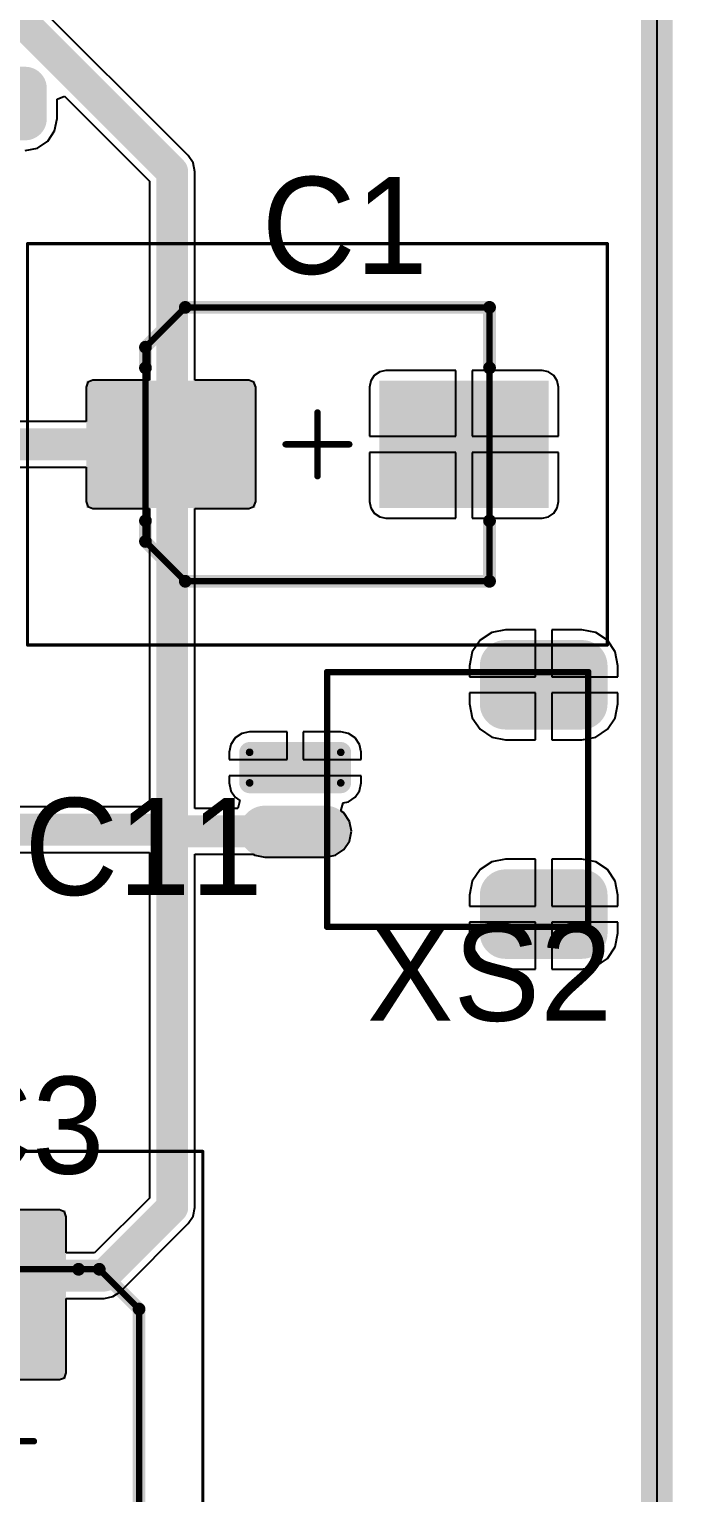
# Model space of a CAD drawing. Header units: millimetres. Extents: x 33 to 142, y 42 to 97.
# Drawn here: x 132.23 to 142.32, y 55.49 to 78.47 of the extents above; entities that cross this region are included whole.
import ezdxf

# ---------------------------------------------------------------- set-up
doc = ezdxf.new("R2010")
doc.units = ezdxf.units.MM
for name, color, linetype in [('BottomLayer', 5, 'Continuous'), ('BottomOverlay', 54, 'Continuous'), ('Mechanical13', 56, 'Continuous'), ('Mechanical15', 56, 'Continuous'), ('TopLayer', 1, 'Continuous'), ('TopOverlay', 2, 'Continuous'), ('TopPaste', 8, 'Continuous'), ('TopSolder', 216, 'Continuous')]:
    doc.layers.add(name, color=color, linetype=linetype)

# ---------------------------------------------------------------- blocks, each defined once
blk = doc.blocks.new('_________________________21__47')
at = {"layer": 'Mechanical15'}
for points, const_width in [([(-1.2, 1.95), (-1.2, -1.95)], 0.05), ([(1.2, 1.95), (-1.2, 1.95)], 0.05), ([(1.2, 1.95), (1.2, -1.95)], 0.05), ([(0, 0.5), (0, -0.5)], 0.1), ([(0.5, 0), (-0.5, 0)], 0.1), ([(1.2, -1.95), (-1.2, -1.95)], 0.05)]:
    blk.add_lwpolyline(points, dxfattribs=dict(at, const_width=const_width))
for points, const_width in [([(-1.213, 1.95, 1), (-1.188, 1.95, 1)], 0.025), ([(-1.213, 1.95, 1), (-1.188, 1.95, 1)], 0.025), ([(1.188, 1.95, 1), (1.212, 1.95, 1)], 0.025), ([(1.188, 1.95, 1), (1.212, 1.95, 1)], 0.025), ([(-0.025, 0.5, 1), (0.025, 0.5, 1)], 0.05), ([(-0.525, 0, 1), (-0.475, 0, 1)], 0.05), ([(0.475, 0, 1), (0.525, 0, 1)], 0.05), ([(-0.025, -0.5, 1), (0.025, -0.5, 1)], 0.05), ([(-1.213, -1.95, 1), (-1.188, -1.95, 1)], 0.025), ([(-1.213, -1.95, 1), (-1.188, -1.95, 1)], 0.025), ([(1.188, -1.95, 1), (1.212, -1.95, 1)], 0.025), ([(1.188, -1.95, 1), (1.212, -1.95, 1)], 0.025)]:
    blk.add_lwpolyline(points, format="xyb", close=True, dxfattribs=dict(at, const_width=const_width))
at = {"layer": 'TopLayer', "const_width": 0.238}
for points in [[(2.219, 1.188, 1), (2.456, 1.188, 1)], [(3.244, 1.188, 1), (3.481, 1.188, 1)], [(2.219, 0.713, 1), (2.456, 0.713, 1)], [(3.244, 0.713, 1), (3.481, 0.713, 1)], [(-3.381, 0.238, 1), (-3.144, 0.238, 1)], [(-2.356, 0.238, 1), (-2.119, 0.238, 1)], [(-2.356, -0.238, 1), (-2.119, -0.238, 1)], [(-3.381, -0.238, 1), (-3.144, -0.238, 1)], [(2.219, -0.613, 1), (2.456, -0.613, 1)], [(3.244, -0.613, 1), (3.481, -0.613, 1)], [(2.219, -1.088, 1), (2.456, -1.088, 1)], [(3.244, -1.088, 1), (3.481, -1.088, 1)]]:
    blk.add_lwpolyline(points, format="xyb", close=True, dxfattribs=at)
at = {"layer": 'TopLayer'}
for points in [[(3.362, 0.475), (3.362, 1.425), (2.338, 0.475), (2.338, 1.425)], [(3.6, 0.713), (3.6, 1.188), (2.1, 0.713), (2.1, 1.188)], [(-2.238, -0.475), (-2.238, 0.475), (-3.262, -0.475), (-3.262, 0.475)], [(-2, -0.238), (-2, 0.238), (-3.5, -0.238), (-3.5, 0.238)], [(3.362, -1.325), (3.362, -0.375), (2.338, -1.325), (2.338, -0.375)], [(3.6, -1.088), (3.6, -0.613), (2.1, -1.088), (2.1, -0.613)]]:
    blk.add_solid(points, dxfattribs=at)
at = {"layer": 'TopOverlay', "const_width": 0.2}
for points in [[(-1.65, 1.8), (-1.65, -1.8)], [(1.7, 1.8), (-1.65, 1.8)], [(1.7, 1.75), (1.7, -1.8)], [(1.7, -1.8), (-1.65, -1.8)]]:
    blk.add_lwpolyline(points, dxfattribs=at)
at = {"layer": 'TopOverlay'}
for points, const_width in [([(-1.7, 1.8, 1), (-1.6, 1.8, 1)], 0.1), ([(-1.7, 1.8, 1), (-1.6, 1.8, 1)], 0.1), ([(1.65, 1.8, 1), (1.75, 1.8, 1)], 0.1), ([(1.65, 1.75, 1), (1.75, 1.75, 1)], 0.1), ([(-1.025, 1.25, 1), (-1.275, 1.25, 1)], 0.25), ([(-1.338, 1.25, 1), (-1.213, 1.25, 1)], 0.125), ([(-1.088, 1.25, 1), (-0.962, 1.25, 1)], 0.125), ([(0.73, 0, 1), (-0.73, 0, 1)], 0.25), ([(-0.793, 0, 1), (-0.668, 0, 1)], 0.125), ([(0.668, 0, 1), (0.793, 0, 1)], 0.125), ([(-1.7, -1.8, 1), (-1.6, -1.8, 1)], 0.1), ([(-1.7, -1.8, 1), (-1.6, -1.8, 1)], 0.1), ([(1.65, -1.8, 1), (1.75, -1.8, 1)], 0.1), ([(1.65, -1.8, 1), (1.75, -1.8, 1)], 0.1)]:
    blk.add_lwpolyline(points, format="xyb", close=True, dxfattribs=dict(at, const_width=const_width))
at = {"layer": 'TopPaste', "const_width": 0.238}
for points in [[(2.219, 1.188, 1), (2.456, 1.188, 1)], [(3.244, 1.188, 1), (3.481, 1.188, 1)], [(2.219, 0.713, 1), (2.456, 0.713, 1)], [(3.244, 0.713, 1), (3.481, 0.713, 1)], [(-3.381, 0.238, 1), (-3.144, 0.238, 1)], [(-2.356, 0.238, 1), (-2.119, 0.238, 1)], [(-2.356, -0.238, 1), (-2.119, -0.238, 1)], [(-3.381, -0.238, 1), (-3.144, -0.238, 1)], [(2.219, -0.613, 1), (2.456, -0.613, 1)], [(3.244, -0.613, 1), (3.481, -0.613, 1)], [(2.219, -1.088, 1), (2.456, -1.088, 1)], [(3.244, -1.088, 1), (3.481, -1.088, 1)]]:
    blk.add_lwpolyline(points, format="xyb", close=True, dxfattribs=at)
at = {"layer": 'TopPaste'}
for points in [[(3.362, 0.475), (3.362, 1.425), (2.338, 0.475), (2.338, 1.425)], [(3.6, 0.713), (3.6, 1.188), (2.1, 0.713), (2.1, 1.188)], [(-2.238, -0.475), (-2.238, 0.475), (-3.262, -0.475), (-3.262, 0.475)], [(-2, -0.238), (-2, 0.238), (-3.5, -0.238), (-3.5, 0.238)], [(3.362, -1.325), (3.362, -0.375), (2.338, -1.325), (2.338, -0.375)], [(3.6, -1.088), (3.6, -0.613), (2.1, -1.088), (2.1, -0.613)]]:
    blk.add_solid(points, dxfattribs=at)
at = {"layer": 'TopSolder', "const_width": 0.339}
for points in [[(2.168, 1.188, 1), (2.507, 1.188, 1)], [(3.193, 1.188, 1), (3.532, 1.188, 1)], [(2.168, 0.713, 1), (2.507, 0.713, 1)], [(3.193, 0.713, 1), (3.532, 0.713, 1)], [(-3.432, 0.238, 1), (-3.093, 0.238, 1)], [(-2.407, 0.238, 1), (-2.068, 0.238, 1)], [(-3.432, -0.238, 1), (-3.093, -0.238, 1)], [(-2.407, -0.238, 1), (-2.068, -0.238, 1)], [(2.168, -0.613, 1), (2.507, -0.613, 1)], [(3.193, -0.613, 1), (3.532, -0.613, 1)], [(2.168, -1.088, 1), (2.507, -1.088, 1)], [(3.193, -1.088, 1), (3.532, -1.088, 1)]]:
    blk.add_lwpolyline(points, format="xyb", close=True, dxfattribs=at)
at = {"layer": 'TopSolder'}
for points in [[(3.362, 0.373), (3.362, 1.527), (2.338, 0.373), (2.338, 1.527)], [(3.702, 0.713), (3.702, 1.188), (1.998, 0.713), (1.998, 1.188)], [(-2.238, -0.577), (-2.238, 0.577), (-3.262, -0.577), (-3.262, 0.577)], [(-1.898, -0.238), (-1.898, 0.238), (-3.602, -0.238), (-3.602, 0.238)], [(3.362, -1.427), (3.362, -0.273), (2.338, -1.427), (2.338, -0.273)], [(3.702, -1.088), (3.702, -0.613), (1.998, -1.088), (1.998, -0.613)]]:
    blk.add_solid(points, dxfattribs=at)
blk = doc.blocks.new('ECAP_SMD__1______50_____________________________________________SMD_51')
at = {"layer": 'Mechanical13', "const_width": 0.1}
for points in [[(-2.7, 1.525), (-2.075, 2.15)], [(-2.075, 2.15), (2.7, 2.15)], [(2.7, -2.15), (2.7, 2.15)], [(-2.7, -1.525), (-2.7, 1.525)], [(-2.7, -1.525), (-2.075, -2.15)], [(-2.075, -2.15), (2.7, -2.15)]]:
    blk.add_lwpolyline(points, dxfattribs=at)
at = {"layer": 'Mechanical13', "const_width": 0.05}
for points in [[(-2.1, 2.15, 1), (-2.05, 2.15, 1)], [(-2.1, 2.15, 1), (-2.05, 2.15, 1)], [(2.675, 2.15, 1), (2.725, 2.15, 1)], [(2.675, 2.15, 1), (2.725, 2.15, 1)], [(-2.725, 1.525, 1), (-2.675, 1.525, 1)], [(-2.725, 1.525, 1), (-2.675, 1.525, 1)], [(-2.725, -1.525, 1), (-2.675, -1.525, 1)], [(-2.725, -1.525, 1), (-2.675, -1.525, 1)], [(-2.1, -2.15, 1), (-2.05, -2.15, 1)], [(-2.1, -2.15, 1), (-2.05, -2.15, 1)], [(2.675, -2.15, 1), (2.725, -2.15, 1)], [(2.675, -2.15, 1), (2.725, -2.15, 1)]]:
    blk.add_lwpolyline(points, format="xyb", close=True, dxfattribs=at)
at = {"layer": 'Mechanical15'}
for points, const_width in [([(-4.55, -3.15), (-4.55, 3.15)], 0.05), ([(-4.55, 3.15), (4.55, 3.15)], 0.05), ([(4.55, -3.15), (4.55, 3.15)], 0.05), ([(0, -0.5), (0, 0.5)], 0.1), ([(-0.5, 0), (0.5, 0)], 0.1), ([(-4.55, -3.15), (4.55, -3.15)], 0.05)]:
    blk.add_lwpolyline(points, dxfattribs=dict(at, const_width=const_width))
for points, const_width in [([(-4.563, 3.15, 1), (-4.538, 3.15, 1)], 0.025), ([(-4.563, 3.15, 1), (-4.538, 3.15, 1)], 0.025), ([(4.537, 3.15, 1), (4.562, 3.15, 1)], 0.025), ([(4.537, 3.15, 1), (4.562, 3.15, 1)], 0.025), ([(-0.025, 0.5, 1), (0.025, 0.5, 1)], 0.05), ([(-0.525, 0, 1), (-0.475, 0, 1)], 0.05), ([(0.475, 0, 1), (0.525, 0, 1)], 0.05), ([(-0.025, -0.5, 1), (0.025, -0.5, 1)], 0.05), ([(-4.563, -3.15, 1), (-4.538, -3.15, 1)], 0.025), ([(-4.563, -3.15, 1), (-4.538, -3.15, 1)], 0.025), ([(4.537, -3.15, 1), (4.562, -3.15, 1)], 0.025), ([(4.537, -3.15, 1), (4.562, -3.15, 1)], 0.025)]:
    blk.add_lwpolyline(points, format="xyb", close=True, dxfattribs=dict(at, const_width=const_width))
at = {"layer": 'TopLayer'}
for points in [[(-1.075, -0.9), (-1.075, 0.9), (-3.525, -0.9), (-3.525, 0.9)], [(3.525, -0.9), (3.525, 0.9), (1.075, -0.9), (1.075, 0.9)]]:
    blk.add_solid(points, dxfattribs=at)
at = {"layer": 'TopOverlay', "const_width": 0.2}
for points in [[(-2.7, 1.525), (-2.075, 2.15)], [(-2.075, 2.15), (2.7, 2.15)], [(2.7, 1.2), (2.7, 2.15)], [(-2.7, 1.2), (-2.7, 1.525)], [(-2.7, -1.525), (-2.7, -1.2)], [(2.7, -2.15), (2.7, -1.2)], [(-2.7, -1.525), (-2.075, -2.15)], [(-2.075, -2.15), (2.7, -2.15)]]:
    blk.add_lwpolyline(points, dxfattribs=at)
at = {"layer": 'TopOverlay', "const_width": 0.1}
for points in [[(-2.125, 2.15, 1), (-2.025, 2.15, 1)], [(-2.125, 2.15, 1), (-2.025, 2.15, 1)], [(2.65, 2.15, 1), (2.75, 2.15, 1)], [(2.65, 2.15, 1), (2.75, 2.15, 1)], [(-2.75, 1.525, 1), (-2.65, 1.525, 1)], [(-2.75, 1.525, 1), (-2.65, 1.525, 1)], [(-2.75, 1.2, 1), (-2.65, 1.2, 1)], [(2.65, 1.2, 1), (2.75, 1.2, 1)], [(-2.75, -1.2, 1), (-2.65, -1.2, 1)], [(2.65, -1.2, 1), (2.75, -1.2, 1)], [(-2.75, -1.525, 1), (-2.65, -1.525, 1)], [(-2.75, -1.525, 1), (-2.65, -1.525, 1)], [(-2.125, -2.15, 1), (-2.025, -2.15, 1)], [(-2.125, -2.15, 1), (-2.025, -2.15, 1)], [(2.65, -2.15, 1), (2.75, -2.15, 1)], [(2.65, -2.15, 1), (2.75, -2.15, 1)]]:
    blk.add_lwpolyline(points, format="xyb", close=True, dxfattribs=at)
at = {"layer": 'TopPaste'}
for points in [[(-1.075, -0.9), (-1.075, 0.9), (-3.525, -0.9), (-3.525, 0.9)], [(3.525, -0.9), (3.525, 0.9), (1.075, -0.9), (1.075, 0.9)]]:
    blk.add_solid(points, dxfattribs=at)
at = {"layer": 'TopSolder'}
for points in [[(-0.973, -1.002), (-0.973, 1.002), (-3.627, -1.002), (-3.627, 1.002)], [(3.627, -1.002), (3.627, 1.002), (0.973, -1.002), (0.973, 1.002)]]:
    blk.add_solid(points, dxfattribs=at)
blk = doc.blocks.new('ECAP_SMD__1______50_____________________________________________SMD_53')
at = {"layer": 'Mechanical13', "const_width": 0.1}
for points in [[(-2.7, 1.525), (-2.075, 2.15)], [(2.7, 2.15), (-2.075, 2.15)], [(2.7, -2.15), (2.7, 2.15)], [(-2.7, -1.525), (-2.7, 1.525)], [(-2.075, -2.15), (-2.7, -1.525)], [(2.7, -2.15), (-2.075, -2.15)]]:
    blk.add_lwpolyline(points, dxfattribs=at)
at = {"layer": 'Mechanical13', "const_width": 0.05}
for points in [[(-2.1, 2.15, 1), (-2.05, 2.15, 1)], [(-2.1, 2.15, 1), (-2.05, 2.15, 1)], [(2.675, 2.15, 1), (2.725, 2.15, 1)], [(2.675, 2.15, 1), (2.725, 2.15, 1)], [(-2.725, 1.525, 1), (-2.675, 1.525, 1)], [(-2.725, 1.525, 1), (-2.675, 1.525, 1)], [(-2.725, -1.525, 1), (-2.675, -1.525, 1)], [(-2.725, -1.525, 1), (-2.675, -1.525, 1)], [(-2.1, -2.15, 1), (-2.05, -2.15, 1)], [(-2.1, -2.15, 1), (-2.05, -2.15, 1)], [(2.675, -2.15, 1), (2.725, -2.15, 1)], [(2.675, -2.15, 1), (2.725, -2.15, 1)]]:
    blk.add_lwpolyline(points, format="xyb", close=True, dxfattribs=at)
at = {"layer": 'Mechanical15'}
for points, const_width in [([(-4.55, -3.15), (-4.55, 3.15)], 0.05), ([(4.55, 3.15), (-4.55, 3.15)], 0.05), ([(4.55, -3.15), (4.55, 3.15)], 0.05), ([(0, -0.5), (0, 0.5)], 0.1), ([(0.5, 0), (-0.5, 0)], 0.1), ([(4.55, -3.15), (-4.55, -3.15)], 0.05)]:
    blk.add_lwpolyline(points, dxfattribs=dict(at, const_width=const_width))
for points, const_width in [([(-4.563, 3.15, 1), (-4.538, 3.15, 1)], 0.025), ([(-4.563, 3.15, 1), (-4.538, 3.15, 1)], 0.025), ([(4.537, 3.15, 1), (4.562, 3.15, 1)], 0.025), ([(4.537, 3.15, 1), (4.562, 3.15, 1)], 0.025), ([(-0.025, 0.5, 1), (0.025, 0.5, 1)], 0.05), ([(-0.525, 0, 1), (-0.475, 0, 1)], 0.05), ([(0.475, 0, 1), (0.525, 0, 1)], 0.05), ([(-0.025, -0.5, 1), (0.025, -0.5, 1)], 0.05), ([(-4.563, -3.15, 1), (-4.538, -3.15, 1)], 0.025), ([(-4.563, -3.15, 1), (-4.538, -3.15, 1)], 0.025), ([(4.537, -3.15, 1), (4.562, -3.15, 1)], 0.025), ([(4.537, -3.15, 1), (4.562, -3.15, 1)], 0.025)]:
    blk.add_lwpolyline(points, format="xyb", close=True, dxfattribs=dict(at, const_width=const_width))
at = {"layer": 'TopLayer'}
for points in [[(-1.075, -0.9), (-1.075, 0.9), (-3.525, -0.9), (-3.525, 0.9)], [(3.525, -0.9), (3.525, 0.9), (1.075, -0.9), (1.075, 0.9)]]:
    blk.add_solid(points, dxfattribs=at)
at = {"layer": 'TopOverlay', "const_width": 0.2}
for points in [[(-2.7, 1.525), (-2.075, 2.15)], [(2.7, 2.15), (-2.075, 2.15)], [(2.7, 1.2), (2.7, 2.15)], [(-2.7, 1.2), (-2.7, 1.525)], [(-2.7, -1.525), (-2.7, -1.2)], [(2.7, -2.15), (2.7, -1.2)], [(-2.075, -2.15), (-2.7, -1.525)], [(2.7, -2.15), (-2.075, -2.15)]]:
    blk.add_lwpolyline(points, dxfattribs=at)
at = {"layer": 'TopOverlay', "const_width": 0.1}
for points in [[(-2.125, 2.15, 1), (-2.025, 2.15, 1)], [(-2.125, 2.15, 1), (-2.025, 2.15, 1)], [(2.65, 2.15, 1), (2.75, 2.15, 1)], [(2.65, 2.15, 1), (2.75, 2.15, 1)], [(-2.75, 1.525, 1), (-2.65, 1.525, 1)], [(-2.75, 1.525, 1), (-2.65, 1.525, 1)], [(-2.75, 1.2, 1), (-2.65, 1.2, 1)], [(2.65, 1.2, 1), (2.75, 1.2, 1)], [(-2.75, -1.2, 1), (-2.65, -1.2, 1)], [(2.65, -1.2, 1), (2.75, -1.2, 1)], [(-2.75, -1.525, 1), (-2.65, -1.525, 1)], [(-2.75, -1.525, 1), (-2.65, -1.525, 1)], [(-2.125, -2.15, 1), (-2.025, -2.15, 1)], [(-2.125, -2.15, 1), (-2.025, -2.15, 1)], [(2.65, -2.15, 1), (2.75, -2.15, 1)], [(2.65, -2.15, 1), (2.75, -2.15, 1)]]:
    blk.add_lwpolyline(points, format="xyb", close=True, dxfattribs=at)
at = {"layer": 'TopPaste'}
for points in [[(-1.075, -0.9), (-1.075, 0.9), (-3.525, -0.9), (-3.525, 0.9)], [(3.525, -0.9), (3.525, 0.9), (1.075, -0.9), (1.075, 0.9)]]:
    blk.add_solid(points, dxfattribs=at)
at = {"layer": 'TopSolder'}
for points in [[(-0.973, -1.002), (-0.973, 1.002), (-3.627, -1.002), (-3.627, 1.002)], [(3.627, -1.002), (3.627, 1.002), (0.973, -1.002), (0.973, 1.002)]]:
    blk.add_solid(points, dxfattribs=at)
blk = doc.blocks.new('CI1102M1H___F__73')
at = {"layer": 'TopLayer', "const_width": 0.6}
blk.add_lwpolyline([(1.5, 2.675), (1.5, 1.725)], dxfattribs=at)
at = {"layer": 'TopLayer'}
for points, const_width in [([(1.35, 2.675, 1), (1.65, 2.675, 1)], 0.3), ([(2.23, 2.915, 1), (2.29, 2.915, 1)], 0.06), ([(2.71, 2.915, 1), (2.77, 2.915, 1)], 0.06), ([(1.35, 1.725, 1), (1.65, 1.725, 1)], 0.3), ([(2.23, 1.485, 1), (2.29, 1.485, 1)], 0.06), ([(2.71, 1.485, 1), (2.77, 1.485, 1)], 0.06), ([(-0.25, -1.1, 1), (0.05, -1.1, 1)], 0.3), ([(0.35, -1.1, 1), (0.65, -1.1, 1)], 0.3), ([(3.35, -1.1, 1), (3.65, -1.1, 1)], 0.3), ([(3.95, -1.1, 1), (4.25, -1.1, 1)], 0.3), ([(-0.25, -2.3, 1), (0.05, -2.3, 1)], 0.3), ([(0.35, -2.3, 1), (0.65, -2.3, 1)], 0.3), ([(3.35, -2.3, 1), (3.65, -2.3, 1)], 0.3), ([(3.95, -2.3, 1), (4.25, -2.3, 1)], 0.3)]:
    blk.add_lwpolyline(points, format="xyb", close=True, dxfattribs=dict(at, const_width=const_width))
for points in [[(2.8, 1.485), (2.8, 2.915), (2.2, 1.485), (2.2, 2.915)], [(2.74, 1.425), (2.74, 2.975), (2.26, 1.425), (2.26, 2.975)], [(0.5, -2.6), (0.5, -0.8), (-0.1, -2.6), (-0.1, -0.8)], [(4.1, -2.6), (4.1, -0.8), (3.5, -2.6), (3.5, -0.8)], [(0.8, -2.3), (0.8, -1.1), (-0.4, -2.3), (-0.4, -1.1)], [(4.4, -2.3), (4.4, -1.1), (3.2, -2.3), (3.2, -1.1)]]:
    blk.add_solid(points, dxfattribs=at)
at = {"layer": 'TopOverlay', "const_width": 0.1}
for points in [[(0, 1.7), (4, 1.7)], [(0, 1.7), (0, 0)], [(4, 1.7), (4, -2.4)], [(0, 0.6), (0, -2.4)], [(0, -2.4), (4, -2.4)], [(2.5, -2.4), (4, -2.4)]]:
    blk.add_lwpolyline(points, dxfattribs=at)
at = {"layer": 'TopOverlay', "const_width": 0.05}
for points in [[(-0.025, 1.7, 1), (0.025, 1.7, 1)], [(-0.025, 1.7, 1), (0.025, 1.7, 1)], [(3.975, 1.7, 1), (4.025, 1.7, 1)], [(3.975, 1.7, 1), (4.025, 1.7, 1)], [(-0.025, 0.6, 1), (0.025, 0.6, 1)], [(-0.025, 0, 1), (0.025, 0, 1)], [(-0.025, -2.4, 1), (0.025, -2.4, 1)], [(-0.025, -2.4, 1), (0.025, -2.4, 1)], [(2.475, -2.4, 1), (2.525, -2.4, 1)], [(3.975, -2.4, 1), (4.025, -2.4, 1)], [(3.975, -2.4, 1), (4.025, -2.4, 1)], [(3.975, -2.4, 1), (4.025, -2.4, 1)]]:
    blk.add_lwpolyline(points, format="xyb", close=True, dxfattribs=at)
at = {"layer": 'TopPaste', "const_width": 0.6}
blk.add_lwpolyline([(1.5, 2.675), (1.5, 1.725)], dxfattribs=at)
at = {"layer": 'TopPaste'}
for points, const_width in [([(1.35, 2.675, 1), (1.65, 2.675, 1)], 0.3), ([(2.23, 2.915, 1), (2.29, 2.915, 1)], 0.06), ([(2.71, 2.915, 1), (2.77, 2.915, 1)], 0.06), ([(1.35, 1.725, 1), (1.65, 1.725, 1)], 0.3), ([(2.23, 1.485, 1), (2.29, 1.485, 1)], 0.06), ([(2.71, 1.485, 1), (2.77, 1.485, 1)], 0.06), ([(-0.25, -1.1, 1), (0.05, -1.1, 1)], 0.3), ([(0.35, -1.1, 1), (0.65, -1.1, 1)], 0.3), ([(3.35, -1.1, 1), (3.65, -1.1, 1)], 0.3), ([(3.95, -1.1, 1), (4.25, -1.1, 1)], 0.3), ([(-0.25, -2.3, 1), (0.05, -2.3, 1)], 0.3), ([(0.35, -2.3, 1), (0.65, -2.3, 1)], 0.3), ([(3.35, -2.3, 1), (3.65, -2.3, 1)], 0.3), ([(3.95, -2.3, 1), (4.25, -2.3, 1)], 0.3)]:
    blk.add_lwpolyline(points, format="xyb", close=True, dxfattribs=dict(at, const_width=const_width))
for points in [[(2.8, 1.485), (2.8, 2.915), (2.2, 1.485), (2.2, 2.915)], [(2.74, 1.425), (2.74, 2.975), (2.26, 1.425), (2.26, 2.975)], [(0.5, -2.6), (0.5, -0.8), (-0.1, -2.6), (-0.1, -0.8)], [(4.1, -2.6), (4.1, -0.8), (3.5, -2.6), (3.5, -0.8)], [(0.8, -2.3), (0.8, -1.1), (-0.4, -2.3), (-0.4, -1.1)], [(4.4, -2.3), (4.4, -1.1), (3.2, -2.3), (3.2, -1.1)]]:
    blk.add_solid(points, dxfattribs=at)
at = {"layer": 'TopSolder', "const_width": 0.803}
blk.add_lwpolyline([(1.5, 2.675), (1.5, 1.725)], dxfattribs=at)
at = {"layer": 'TopSolder'}
for points, const_width in [([(1.299, 2.675, 1), (1.701, 2.675, 1)], 0.402), ([(2.179, 2.915, 1), (2.341, 2.915, 1)], 0.162), ([(2.659, 2.915, 1), (2.821, 2.915, 1)], 0.162), ([(1.299, 1.725, 1), (1.701, 1.725, 1)], 0.402), ([(2.179, 1.485, 1), (2.341, 1.485, 1)], 0.162), ([(2.659, 1.485, 1), (2.821, 1.485, 1)], 0.162), ([(-0.301, -1.1, 1), (0.101, -1.1, 1)], 0.402), ([(0.299, -1.1, 1), (0.701, -1.1, 1)], 0.402), ([(3.299, -1.1, 1), (3.701, -1.1, 1)], 0.402), ([(3.899, -1.1, 1), (4.301, -1.1, 1)], 0.402), ([(-0.301, -2.3, 1), (0.101, -2.3, 1)], 0.402), ([(0.299, -2.3, 1), (0.701, -2.3, 1)], 0.402), ([(3.299, -2.3, 1), (3.701, -2.3, 1)], 0.402), ([(3.899, -2.3, 1), (4.301, -2.3, 1)], 0.402)]:
    blk.add_lwpolyline(points, format="xyb", close=True, dxfattribs=dict(at, const_width=const_width))
for points in [[(2.74, 1.323), (2.74, 3.077), (2.26, 1.323), (2.26, 3.077)], [(2.902, 1.485), (2.902, 2.915), (2.098, 1.485), (2.098, 2.915)], [(0.5, -2.702), (0.5, -0.698), (-0.1, -2.702), (-0.1, -0.698)], [(4.1, -2.702), (4.1, -0.698), (3.5, -2.702), (3.5, -0.698)], [(0.902, -2.3), (0.902, -1.1), (-0.502, -2.3), (-0.502, -1.1)], [(4.502, -2.3), (4.502, -1.1), (3.098, -2.3), (3.098, -1.1)]]:
    blk.add_solid(points, dxfattribs=at)

msp = doc.modelspace()

# ---------------------------------------------------------------- linework, layer by layer
at = {"layer": 'BottomLayer'}
msp.add_line((142.075, 96.4), (142.075, 46.375), dxfattribs=at)
at = {"layer": 'BottomOverlay', "const_width": 0.5}
msp.add_lwpolyline([(142.075, 46.375), (142.075, 96.4)], dxfattribs=at)
at = {"layer": 'TopLayer'}
for p, q in [((142.075, 96.4), (142.075, 46.375)), ((134.722, 76.482), (129.627, 81.577)), ((132.664, 77.366), (132.781, 77.414)), ((132.664, 77.063), (132.664, 77.366)), ((132.781, 77.414), (134.113, 76.082)), ((132.625, 76.871), (132.664, 77.063)), ((132.517, 76.708), (132.625, 76.871)), ((132.162, 76.561), (132.354, 76.6)), ((132.354, 76.6), (132.517, 76.708)), ((134.8, 76.367), (134.722, 76.482)), ((134.827, 76.23), (134.8, 76.367)), ((134.113, 76.082), (134.113, 72.958)), ((134.827, 72.958), (134.827, 76.23)), ((137.726, 73.089), (137.642, 73.033)), ((137.825, 73.109), (137.726, 73.089)), ((138.923, 73.109), (137.825, 73.109)), ((138.923, 72.077), (138.923, 73.109)), ((140.275, 73.109), (139.177, 73.109)), ((139.177, 73.109), (139.177, 72.077)), ((140.374, 73.089), (140.275, 73.109)), ((140.458, 73.033), (140.374, 73.089)), ((133.148, 72.927), (133.117, 72.85)), ((133.117, 72.85), (133.117, 72.307)), ((133.225, 72.958), (133.148, 72.927)), ((134.113, 72.958), (133.225, 72.958)), ((135.675, 72.958), (134.827, 72.958)), ((135.752, 72.927), (135.675, 72.958)), ((135.783, 72.85), (135.752, 72.927)), ((135.783, 71.05), (135.783, 72.85)), ((137.586, 72.949), (137.566, 72.85)), ((137.566, 72.85), (137.566, 72.077)), ((137.642, 73.033), (137.586, 72.949)), ((140.514, 72.949), (140.458, 73.033)), ((140.534, 72.85), (140.514, 72.949)), ((140.534, 72.077), (140.534, 72.85)), ((133.117, 72.307), (122.908, 72.307)), ((137.566, 72.077), (138.923, 72.077)), ((139.177, 72.077), (140.534, 72.077)), ((138.923, 71.823), (137.566, 71.823)), ((137.566, 71.823), (137.566, 71.05)), ((138.923, 70.791), (138.923, 71.823)), ((140.534, 71.823), (139.177, 71.823)), ((139.177, 71.823), (139.177, 70.791)), ((140.534, 71.05), (140.534, 71.823)), ((122.908, 71.593), (133.117, 71.593)), ((133.117, 71.593), (133.117, 71.05)), ((133.117, 71.05), (133.148, 70.973)), ((135.752, 70.973), (135.783, 71.05)), ((137.566, 71.05), (137.586, 70.951)), ((140.514, 70.951), (140.534, 71.05)), ((133.148, 70.973), (133.225, 70.942)), ((133.225, 70.942), (134.113, 70.942)), ((134.113, 70.942), (134.113, 66.257)), ((134.827, 66.232), (134.827, 70.942)), ((134.827, 70.942), (135.675, 70.942)), ((135.675, 70.942), (135.752, 70.973)), ((137.586, 70.951), (137.642, 70.867)), ((137.642, 70.867), (137.726, 70.811)), ((137.726, 70.811), (137.825, 70.791)), ((137.825, 70.791), (138.923, 70.791)), ((139.177, 70.791), (140.275, 70.791)), ((140.275, 70.791), (140.374, 70.811)), ((140.374, 70.811), (140.458, 70.867)), ((140.458, 70.867), (140.514, 70.951)), ((139.484, 68.997), (139.301, 68.874)), ((139.7, 69.04), (139.484, 68.997)), ((140.173, 69.04), (139.7, 69.04)), ((140.173, 68.302), (140.173, 69.04)), ((140.9, 69.04), (140.427, 69.04)), ((140.427, 69.04), (140.427, 68.302)), ((141.116, 68.997), (140.9, 69.04)), ((141.299, 68.874), (141.116, 68.997)), ((139.301, 68.874), (139.178, 68.691)), ((141.422, 68.691), (141.299, 68.874)), ((139.178, 68.691), (139.135, 68.475)), ((139.135, 68.475), (139.135, 68.302)), ((141.465, 68.475), (141.422, 68.691)), ((141.465, 68.302), (141.465, 68.475)), ((139.135, 68.302), (140.173, 68.302)), ((140.427, 68.302), (141.465, 68.302)), ((140.173, 68.048), (139.135, 68.048)), ((139.135, 68.048), (139.135, 67.875)), ((140.173, 67.31), (140.173, 68.048)), ((141.465, 68.048), (140.427, 68.048)), ((140.427, 68.048), (140.427, 67.31)), ((141.465, 67.875), (141.465, 68.048)), ((139.135, 67.875), (139.178, 67.659)), ((141.422, 67.659), (141.465, 67.875)), ((139.178, 67.659), (139.301, 67.476)), ((141.299, 67.476), (141.422, 67.659)), ((135.459, 67.341), (135.389, 67.238)), ((135.562, 67.411), (135.459, 67.341)), ((135.685, 67.435), (135.562, 67.411)), ((136.273, 67.435), (135.685, 67.435)), ((136.273, 67.002), (136.273, 67.435)), ((137.115, 67.435), (136.527, 67.435)), ((136.527, 67.435), (136.527, 67.002)), ((137.238, 67.411), (137.115, 67.435)), ((137.341, 67.341), (137.238, 67.411)), ((137.411, 67.238), (137.341, 67.341)), ((139.301, 67.476), (139.484, 67.353)), ((139.484, 67.353), (139.7, 67.31)), ((140.9, 67.31), (141.116, 67.353)), ((141.116, 67.353), (141.299, 67.476)), ((135.389, 67.238), (135.365, 67.115)), ((135.365, 67.115), (135.365, 67.002)), ((137.435, 67.115), (137.411, 67.238)), ((137.435, 67.002), (137.435, 67.115)), ((139.7, 67.31), (140.173, 67.31)), ((140.427, 67.31), (140.9, 67.31)), ((135.365, 67.002), (136.273, 67.002)), ((136.527, 67.002), (137.435, 67.002)), ((136.4, 66.748), (135.365, 66.748)), ((135.365, 66.748), (135.365, 66.635)), ((135.365, 66.635), (135.389, 66.512)), ((137.435, 66.748), (136.4, 66.748)), ((137.411, 66.512), (137.435, 66.635)), ((137.435, 66.635), (137.435, 66.748)), ((135.389, 66.512), (135.459, 66.409)), ((135.459, 66.409), (135.533, 66.359)), ((137.238, 66.339), (137.341, 66.409)), ((137.341, 66.409), (137.411, 66.512)), ((134.113, 66.257), (131.708, 66.257)), ((135.501, 66.232), (134.827, 66.232)), ((135.533, 66.359), (135.501, 66.232)), ((137.121, 66.212), (137.154, 66.323)), ((137.122, 66.191), (137.121, 66.212)), ((137.163, 66.163), (137.122, 66.191)), ((137.154, 66.323), (137.238, 66.339)), ((137.252, 66.031), (137.163, 66.163)), ((137.283, 65.875), (137.252, 66.031)), ((137.163, 65.587), (137.252, 65.719)), ((137.252, 65.719), (137.283, 65.875)), ((131.708, 65.543), (134.113, 65.543)), ((134.113, 65.543), (134.113, 60.118)), ((134.827, 59.97), (134.827, 65.518)), ((134.827, 65.518), (135.739, 65.518)), ((135.739, 65.518), (135.769, 65.498)), ((135.769, 65.498), (135.925, 65.467)), ((136.875, 65.467), (137.031, 65.498)), ((137.031, 65.498), (137.163, 65.587)), ((135.925, 65.467), (136.875, 65.467)), ((139.301, 65.274), (139.178, 65.091)), ((139.484, 65.397), (139.301, 65.274)), ((139.7, 65.44), (139.484, 65.397)), ((140.173, 65.44), (139.7, 65.44)), ((140.173, 64.702), (140.173, 65.44)), ((140.9, 65.44), (140.427, 65.44)), ((140.427, 65.44), (140.427, 64.702)), ((141.116, 65.397), (140.9, 65.44)), ((141.299, 65.274), (141.116, 65.397)), ((141.422, 65.091), (141.299, 65.274)), ((139.178, 65.091), (139.135, 64.875)), ((141.465, 64.875), (141.422, 65.091)), ((139.135, 64.875), (139.135, 64.702)), ((141.465, 64.702), (141.465, 64.875)), ((139.135, 64.702), (140.173, 64.702)), ((140.427, 64.702), (141.465, 64.702)), ((140.173, 64.448), (139.135, 64.448)), ((139.135, 64.448), (139.135, 64.275)), ((140.173, 63.71), (140.173, 64.448)), ((141.465, 64.448), (140.427, 64.448)), ((140.427, 64.448), (140.427, 63.71)), ((141.465, 64.275), (141.465, 64.448)), ((139.135, 64.275), (139.178, 64.059)), ((141.422, 64.059), (141.465, 64.275)), ((139.178, 64.059), (139.301, 63.876)), ((139.301, 63.876), (139.484, 63.753)), ((141.116, 63.753), (141.299, 63.876)), ((141.299, 63.876), (141.422, 64.059)), ((139.484, 63.753), (139.7, 63.71)), ((139.7, 63.71), (140.173, 63.71)), ((140.427, 63.71), (140.9, 63.71)), ((140.9, 63.71), (141.116, 63.753)), ((134.113, 60.118), (133.252, 59.257)), ((134.8, 59.833), (134.827, 59.97)), ((132.7, 59.933), (130.9, 59.933)), ((132.777, 59.902), (132.7, 59.933)), ((132.808, 59.825), (132.777, 59.902)), ((132.808, 59.257), (132.808, 59.825)), ((134.722, 59.718), (134.8, 59.833)), ((133.652, 58.648), (134.722, 59.718)), ((133.252, 59.257), (132.808, 59.257)), ((133.537, 58.57), (133.652, 58.648)), ((132.808, 57.375), (132.808, 58.543)), ((132.808, 58.543), (133.4, 58.543)), ((133.4, 58.543), (133.537, 58.57)), ((130.9, 57.267), (132.7, 57.267)), ((132.7, 57.267), (132.777, 57.298)), ((132.777, 57.298), (132.808, 57.375))]:
    msp.add_line(p, q, dxfattribs=at)
for points, const_width in [([(129.375, 81.325), (134.47, 76.23)], 0.5), ([(134.47, 72.38), (134.47, 76.23)], 0.5), ([(134.47, 71.95), (134.47, 72.38)], 0.4), ([(122.2, 71.95), (134.47, 71.95)], 0.5), ([(134.47, 65.875), (134.47, 71.95)], 0.5), ([(129.2, 65.9), (134.395, 65.9)], 0.5), ([(134.395, 65.9), (134.42, 65.875)], 0.5), ([(134.42, 65.875), (134.47, 65.875)], 0.5), ([(134.42, 65.875), (134.47, 65.825)], 0.5), ([(134.47, 65.875), (136.4, 65.875)], 0.5), ([(134.47, 59.97), (134.47, 65.825)], 0.5), ([(133.4, 58.9), (134.47, 59.97)], 0.5), ([(125.8, 58.9), (133.4, 58.9)], 0.5)]:
    msp.add_lwpolyline(points, dxfattribs=dict(at, const_width=const_width))
for points, const_width in [([(134.345, 76.23, 1), (134.595, 76.23, 1)], 0.25), ([(134.345, 76.23, 1), (134.595, 76.23, 1)], 0.25), ([(134.345, 72.38, 1), (134.595, 72.38, 1)], 0.25), ([(134.37, 72.38, 1), (134.57, 72.38, 1)], 0.2), ([(134.345, 71.95, 1), (134.595, 71.95, 1)], 0.25), ([(134.345, 71.95, 1), (134.595, 71.95, 1)], 0.25), ([(134.37, 71.95, 1), (134.57, 71.95, 1)], 0.2), ([(134.27, 65.9, 1), (134.52, 65.9, 1)], 0.25), ([(134.27, 65.9, 1), (134.52, 65.9, 1)], 0.25), ([(134.295, 65.875, 1), (134.545, 65.875, 1)], 0.25), ([(134.295, 65.875, 1), (134.545, 65.875, 1)], 0.25), ([(134.295, 65.875, 1), (134.545, 65.875, 1)], 0.25), ([(134.345, 65.875, 1), (134.595, 65.875, 1)], 0.25), ([(134.345, 65.875, 1), (134.595, 65.875, 1)], 0.25), ([(134.345, 65.875, 1), (134.595, 65.875, 1)], 0.25), ([(134.345, 65.825, 1), (134.595, 65.825, 1)], 0.25), ([(134.345, 65.825, 1), (134.595, 65.825, 1)], 0.25), ([(136.275, 65.875, 1), (136.525, 65.875, 1)], 0.25), ([(134.345, 59.97, 1), (134.595, 59.97, 1)], 0.25), ([(134.345, 59.97, 1), (134.595, 59.97, 1)], 0.25), ([(133.275, 58.9, 1), (133.525, 58.9, 1)], 0.25), ([(133.275, 58.9, 1), (133.525, 58.9, 1)], 0.25)]:
    msp.add_lwpolyline(points, format="xyb", close=True, dxfattribs=dict(at, const_width=const_width))

# ---------------------------------------------------------------- block references
for name, p, rotation in [('_________________________21__47', (128.9, 77.3), 180), ('ECAP_SMD__1______50_____________________________________________SMD_51', (136.75, 71.95), 360), ('CI1102M1H___F__73', (138.6, 64.375), 90), ('ECAP_SMD__1______50_____________________________________________SMD_53', (131.8, 56.3), 270)]:
    msp.add_blockref(name, p, dxfattribs=dict(rotation=rotation))

# ---------------------------------------------------------------- texts
at = {"layer": 'TopOverlay'}
for s, p in [('С1', (135.875, 74.625)), ('C11', (132.15, 64.875)), ('XS2', (137.525, 62.9)), ('С3', (130.8, 60.5))]:
    msp.add_text(s, height=1.524, dxfattribs=at).set_placement(p)

doc.saveas('drawing.dxf')
